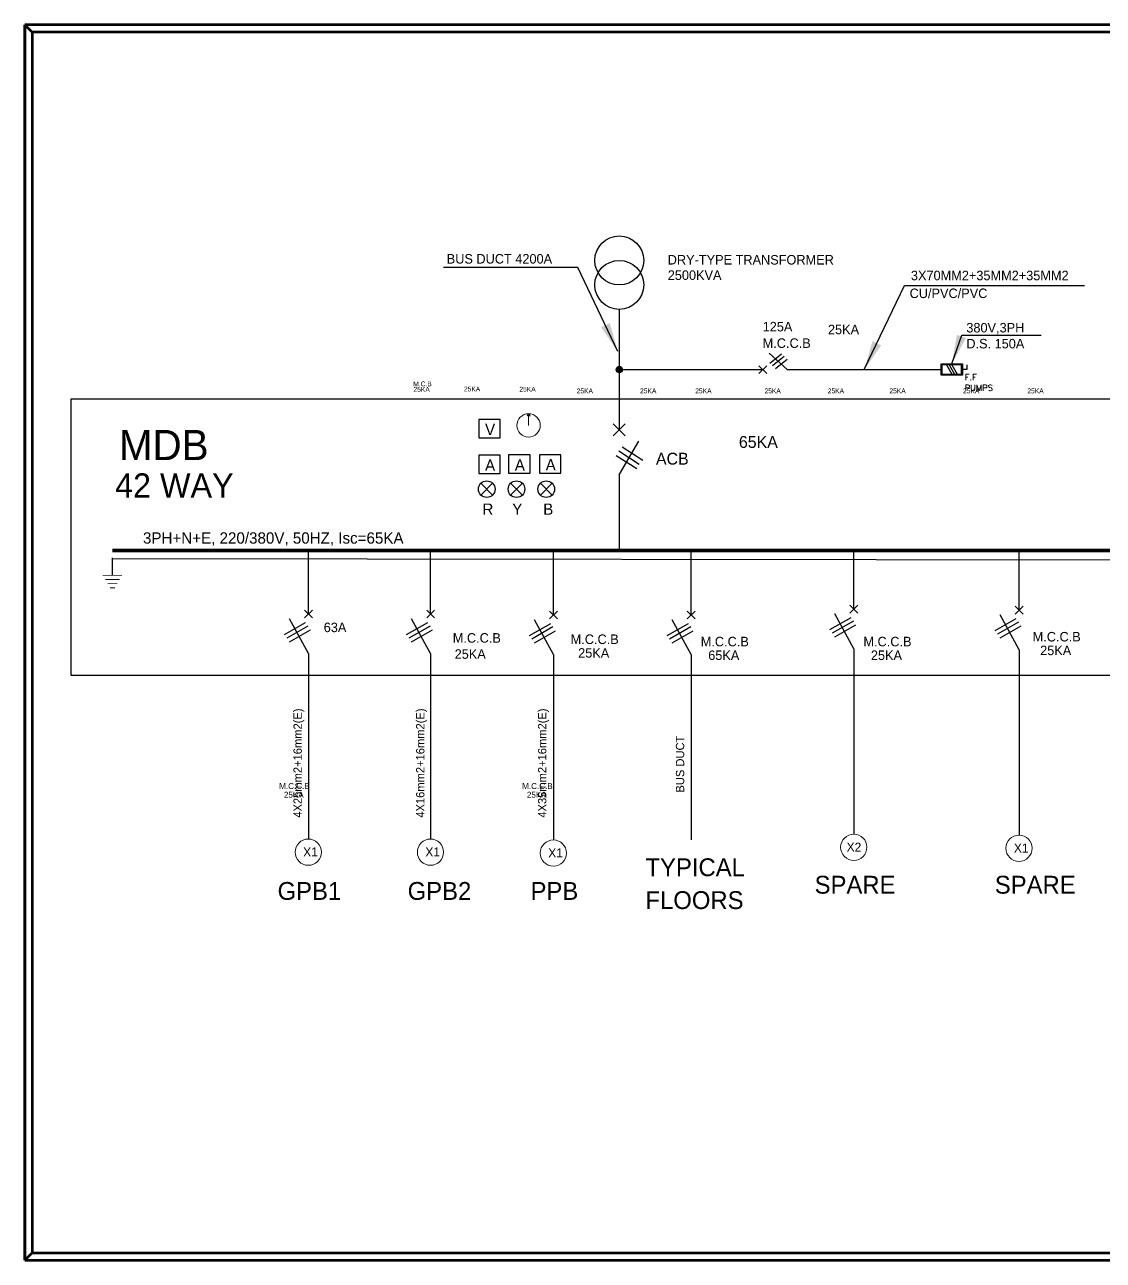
# Model space of a CAD drawing. Header units: millimetres. Extents: x -294 to -67, y -339 to 1001.
# Drawn here: x -293.4 to -235.2, y 469.8 to 536.5 of the extents above; entities that cross this region are included whole.
import ezdxf

# ---------------------------------------------------------------- set-up
doc = ezdxf.new("R2010")
doc.units = ezdxf.units.MM
doc.header["$LTSCALE"] = 500
doc.header["$MEASUREMENT"] = 0
for name, pattern in [('CENTER', [2, 1.25, -0.25, 0.25, -0.25]), ('CONTINUA', [0]), ('DASHED', [19.05, 12.7, -6.35])]:
    doc.linetypes.add(name, pattern=pattern)
for name, color, linetype in [('DETAIL', 4, 'Continuous'), ('E-BUSBAR', 2, 'Continuous'), ('E-L', 11, 'Continuous'), ('E-PANEL', 1, 'CENTER'), ('E-SLD', 4, 'Continuous'), ('E-SOCKETS', 6, 'Continuous'), ('E-T25', 3, 'Continuous'), ('E-TEXT', 3, 'Continuous'), ('E-WIRE', 4, 'CONTINUA'), ('TEXT ELEC', 3, 'Continuous'), ('WIRRING', 3, 'Continuous')]:
    doc.layers.add(name, color=color, linetype=linetype)
for name, color, linetype, lineweight in [('E-LTABLE', 3, 'Continuous', 0), ('PANEL SLD', 1, 'Continuous', 0), ('UG-BORDER', 20, 'Continuous', 80)]:
    doc.layers.add(name, color=color, linetype=linetype, lineweight=lineweight)
doc.styles.add('BASEERA notes', font='romans.shx', dxfattribs={"width": 0.75})
doc.styles.add('ROMANT', font='ROMANT')
doc.styles.add('STENCIL', font='stencil.shx')
doc.dimstyles.new('Baseera 1-100', dxfattribs={"dimtxt": 200, "dimasz": 1, "dimexe": 100, "dimexo": 100, "dimgap": 50, "dimtad": 1, "dimdec": 0, "dimzin": 0, "dimdsep": 46, "dimtxsty": 'BASEERA notes', "dimblk": 'DIM BULLET', "dimcen": 90, "dimse1": 1, "dimse2": 1, "dimclre": 251, "dimclrt": 4, "dimadec": 0, "dimazin": 0, "dimtfac": 1, "dimtdec": 0, "dimtofl": 0, "dimtmove": 1, "dimatfit": 3, "dimfxl": 1, "dimtolj": 1, "dimtzin": 0, "dimlwe": -1, "dimarcsym": 0})

# ---------------------------------------------------------------- blocks, each defined once
blk = doc.blocks.new('LBS')
at = {"layer": 'E-SOCKETS', "color": 6}
for p, q in [((-0.433, 0.294), (-0.433, 0.164)), ((-0.433, 0.164), (-0.274, 0.164)), ((-0.274, 0.033), (-0.274, 0.294)), ((-0.274, 0.294), (0.279, 0.294)), ((0.279, 0.033), (-0.274, 0.033)), ((0.279, 0.033), (0.279, 0.294))]:
    blk.add_line(p, q, dxfattribs=at)
at = {"layer": 'E-SOCKETS', "color": 3}
for p, q in [((0.003, 0.294), (-0.148, 0.033)), ((0.078, 0.294), (-0.073, 0.033)), ((0.153, 0.294), (0.003, 0.033))]:
    blk.add_line(p, q, dxfattribs=at)
at = {"layer": 'E-SOCKETS', "color": 7}
blk.add_lwpolyline([(0.305, 0.323), (-0.305, 0.323), (-0.305, 0), (0.305, 0)], close=True, dxfattribs=at)
blk = doc.blocks.new('LINK')
at = {"layer": 'WIRRING'}
blk.add_hatch(color=3, dxfattribs=at).paths.add_polyline_path([(-0.185, 0, 1), (0.185, 0, 1)])
at = {"layer": 'WIRRING', "color": 3}
blk.add_circle((0, 0), 0.185, dxfattribs=at)
blk = doc.blocks.new('DIM BULLET')
at = {"ltscale": 0.05}
h = blk.add_hatch(color=256, dxfattribs=at)
h.dxf.hatch_style = 1
h.paths.add_polyline_path([(-75, 0, 1), (75, 0, 1)])
blk.add_circle((0, 0), 75, dxfattribs=at)
blk = doc.blocks.new('bgfbgf')
at = {"color": 3, "ltscale": 0.5}
for p, q in [((0.022, 0.045), (-0.022, -0.045)), ((0.027, 0.045), (0.071, -0.045))]:
    blk.add_line(p, q, dxfattribs=at)
at = {"color": 4, "ltscale": 0.5}
for points in [[(-0.946, -0.152), (-1.682, -0.152), (-1.682, -0.778), (-0.946, -0.778)], [(-0.946, -1.375), (-1.682, -1.375), (-1.682, -2.002), (-0.946, -2.002)], [(0.075, -1.369), (-0.661, -1.369), (-0.661, -1.996), (0.075, -1.996)], [(1.131, -1.363), (0.395, -1.363), (0.395, -1.99), (1.131, -1.99)]]:
    blk.add_lwpolyline(points, close=True, dxfattribs=at)
at = {"layer": 'DETAIL'}
for p, q in [((11.172, -8.011), (11.172, -14.364)), ((16.835, -8.044), (16.835, -14.397)), ((-7.522, -8.177), (-7.522, -14.53)), ((-3.335, -8.177), (-3.335, -14.53)), ((0.877, -8.21), (0.877, -14.563)), ((5.597, -8.21), (5.597, -14.563))]:
    blk.add_line(p, q, dxfattribs=at)
at = {"layer": 'E-BUSBAR'}
blk.add_line((-14.238, -5.493, 0), (-14.238, -4.897, 0), dxfattribs=at)
at = {"layer": 'E-BUSBAR', "linetype": 'DASHED'}
blk.add_line((-14.238, -4.912, 0), (26.175, -4.976, 0), dxfattribs=at)
at = {"layer": 'E-BUSBAR', "const_width": 0.0287, "elevation": 0}
blk.add_lwpolyline([(-13.907, -5.493), (-14.569, -5.493)], dxfattribs=at)
at = {"layer": 'E-BUSBAR', "linetype": 'DASHED', "const_width": 0.0287, "elevation": 0}
for points in [[(-13.99, -5.636), (-14.486, -5.636)], [(-14.073, -5.78), (-14.404, -5.78)], [(-14.156, -5.923), (-14.321, -5.923)]]:
    blk.add_lwpolyline(points, dxfattribs=at)
at = {"layer": 'E-L', "color": 1}
for p, q in [((-1.613, -2.743, 0), (-1.211, -2.341, 0)), ((-1.211, -2.743, 0), (-1.613, -2.341, 0))]:
    blk.add_line(p, q, dxfattribs=at)
at = {"layer": 'E-L', "color": 2}
for p, q in [((-0.593, -2.743, 0), (-0.19, -2.341, 0)), ((-0.19, -2.743, 0), (-0.593, -2.341, 0))]:
    blk.add_line(p, q, dxfattribs=at)
at = {"layer": 'E-L', "color": 5}
for p, q in [((0.428, -2.743, 0), (0.83, -2.341, 0)), ((0.83, -2.743, 0), (0.428, -2.341, 0))]:
    blk.add_line(p, q, dxfattribs=at)
at = {"layer": 'E-L', "color": 1}
blk.add_circle((-1.412, -2.542, 0), 0.285, dxfattribs=at)
at = {"layer": 'E-L', "color": 2}
blk.add_circle((-0.392, -2.542, 0), 0.285, dxfattribs=at)
at = {"layer": 'E-L', "color": 5}
blk.add_circle((0.629, -2.542, 0), 0.285, dxfattribs=at)
at = {"layer": 'E-LTABLE'}
blk.add_line((0.022, 0.044), (0.022, -0.356), dxfattribs=at)
blk.add_circle((0.022, -0.356), 0.401, dxfattribs=at)
at = {"layer": 'E-PANEL', "color": 1, "linetype": 'CENTER', "ltscale": 4, "elevation": 0}
blk.add_lwpolyline([(31.36, -8.932), (-15.652, -8.932), (-15.652, 0.557), (31.36, 0.557)], close=True, dxfattribs=at)
at = {"layer": 'E-SLD', "color": 2, "linetype": 'CONTINUA', "const_width": 0.13}
blk.add_lwpolyline([(26.175, -4.646), (-14.238, -4.646)], dxfattribs=at)
at = {"layer": 'E-WIRE', "color": 4}
for p, q in [((8.89, 1.556), (8.272, 2.124)), ((8.69, 2.085), (8.286, 1.766)), ((8.783, 1.999), (8.379, 1.681)), ((8.889, 1.901), (8.486, 1.583)), ((7.919, 1.421), (8.188, 1.69)), ((8.188, 1.421), (7.919, 1.69)), ((3.816, -1.697), (3.115, -1.244)), ((3.936, -1.554), (3.235, -1.101)), ((3.73, -1.85), (3.029, -1.398)), ((3.132, -2.048), (3.132, -4.646)), ((-7.656, -6.953), (-7.387, -6.684)), ((-7.387, -6.953), (-7.656, -6.684)), ((-3.47, -6.953), (-3.2, -6.684)), ((-3.2, -6.953), (-3.47, -6.684)), ((0.742, -6.986), (1.011, -6.717)), ((1.011, -6.986), (0.742, -6.717)), ((5.463, -6.986), (5.732, -6.717)), ((5.732, -6.986), (5.463, -6.717)), ((11.038, -6.787), (11.307, -6.517)), ((11.307, -6.787), (11.038, -6.517)), ((16.7, -6.82), (16.969, -6.551)), ((16.969, -6.82), (16.7, -6.551)), ((-7.63, -7.12), (-8.355, -7.532)), ((-7.522, -8.177), (-8.176, -6.981)), ((-3.443, -7.12), (-4.168, -7.532)), ((-3.335, -8.177), (-3.989, -6.981)), ((0.769, -7.153), (0.043, -7.565)), ((0.877, -8.21), (0.223, -7.014)), ((5.489, -7.153), (4.764, -7.565)), ((5.597, -8.21), (4.944, -7.014)), ((11.064, -6.954), (10.339, -7.366)), ((11.154, -7.065), (10.429, -7.478)), ((11.172, -8.011), (10.519, -6.815)), ((16.727, -6.987), (16.001, -7.399)), ((16.816, -7.099), (16.091, -7.511)), ((16.835, -8.044), (16.181, -6.848)), ((-7.54, -7.232), (-8.265, -7.644)), ((-7.463, -7.373), (-8.188, -7.785)), ((-3.354, -7.232), (-4.079, -7.644)), ((-3.276, -7.373), (-4.001, -7.785)), ((0.858, -7.265), (0.133, -7.677)), ((0.935, -7.406), (0.21, -7.819)), ((5.579, -7.265), (4.854, -7.677)), ((5.656, -7.406), (4.931, -7.819)), ((11.231, -7.207), (10.506, -7.619)), ((16.893, -7.24), (16.168, -7.652))]:
    blk.add_line(p, q, dxfattribs=at)
blk.add_lwpolyline([(3.132, 3.619), (3.132, -0.507)], dxfattribs=at)
for centre in [(3.132, 5.296), (3.132, 4.457)]:
    blk.add_circle(centre, 0.839, dxfattribs=at)
at = {"layer": 'PANEL SLD'}
for centre in [(11.168, -14.814, -0.015), (-7.527, -14.98, -0.015), (-3.34, -14.98, -0.015), (0.872, -15.013, -0.015), (16.83, -14.847, -0.015)]:
    blk.add_circle(centre, 0.45, dxfattribs=at)
at = {"layer": 'WIRRING', "color": 3}
for p, q in [((3.132, 1.556), (8.053, 1.556)), ((8.89, 1.556), (14.166, 1.556))]:
    blk.add_line(p, q, dxfattribs=at)
at = {"layer": 'WIRRING', "color": 4}
for p, q in [((3.336, -0.711), (2.927, -0.302)), ((2.927, -0.711), (3.336, -0.302)), ((3.132, -2.048), (3.799, -0.892)), ((-7.522, -6.818), (-7.522, -4.646)), ((-3.335, -6.818), (-3.335, -4.646)), ((11.172, -6.652), (11.172, -4.613)), ((16.835, -6.685), (16.835, -4.646)), ((0.877, -6.851), (0.877, -4.679)), ((5.597, -6.851), (5.597, -4.679))]:
    blk.add_line(p, q, dxfattribs=at)
at = {"layer": 'WIRRING', "color": 7, "xscale": -1.190006209431338, "yscale": 1.190006209431331, "zscale": 1.190006209431338}
blk.add_blockref('LBS', (14.529, 1.364), dxfattribs=at)
at = {"layer": 'WIRRING', "color": 3, "xscale": 0.5950031047156692, "yscale": 0.5950031047156692, "zscale": 0.5950031047156692}
blk.add_blockref('LINK', (3.132, 1.556), dxfattribs=at)
at = {"layer": 'E-T25', "style": 'STENCIL'}
for s, height, p in [('BUS DUCT 4200A', 0.3261, (-2.782, 5.189, 0)), ('DRY-TYPE TRANSFORMER', 0.3261, (4.792, 5.156)), ('2500KVA ', 0.3261, (4.792, 4.629)), ('3X70MM2+35MM2+35MM2', 0.3261, (13.126, 4.617, 0)), ('CU/PVC/PVC', 0.3261, (13.081, 4.007, 0)), ('125A', 0.3261, (8.045, 2.864)), ('25KA', 0.3261, (10.283, 2.766)), ('380V,3PH', 0.3261, (15.025, 2.828)), ('M.C.C.B', 0.3261, (8.045, 2.299)), ('D.S. 150A', 0.3261, (15.025, 2.282)), ('65KA', 0.4076, (7.231, -1.128)), ('ACB', 0.4076, (4.388, -1.701)), ('63A', 0.3261, (-6.998, -7.441, 0)), ('M.C.C.B', 0.3261, (-2.575, -7.802, 0)), ('M.C.C.B', 0.3261, (1.465, -7.847, 0)), ('M.C.C.B', 0.3261, (5.923, -7.927, 0)), ('M.C.C.B', 0.3261, (11.498, -7.927, 0)), ('M.C.C.B', 0.3261, (17.298, -7.761, 0)), ('25KA', 0.3261, (-2.511, -8.355, -0.008)), ('25KA', 0.3261, (1.721, -8.317, -0.008)), ('25KA', 0.3261, (17.554, -8.23, -0.008)), ('65KA', 0.3261, (6.179, -8.396, -0.008)), ('25KA', 0.3261, (11.754, -8.396, -0.008))]:
    blk.add_text(s, height=height, dxfattribs=at).set_placement(p)
at = {"layer": 'E-TEXT', "color": 4, "style": 'STENCIL'}
for s, p in [('V', (-1.469, -0.689, 0)), ('A', (-1.469, -1.913, 0)), ('A', (-0.449, -1.907, 0)), ('A', (0.608, -1.901, 0))]:
    blk.add_text(s, height=0.388, dxfattribs=at).set_placement(p)
at = {"layer": 'E-TEXT', "color": 6, "style": 'STENCIL'}
for s, height, p in [('MDB', 1.0352, (-14.019, -1.547, 0)), ('42 WAY', 0.8282, (-14.148, -2.828, 0)), ('X2', 0.308, (10.922, -14.962, -0.015)), ('X1', 0.308, (16.654, -14.995, -0.015)), ('X1', 0.308, (-7.703, -15.128, -0.015)), ('X1', 0.308, (-3.516, -15.128, -0.015)), ('X1', 0.308, (0.696, -15.161, -0.015))]:
    blk.add_text(s, height=height, dxfattribs=at).set_placement(p)
at = {"layer": 'E-TEXT', "style": 'STENCIL'}
for s, height, p in [('R', 0.388, (-1.558, -3.421, 0)), ('Y', 0.388, (-0.538, -3.421, 0)), ('B', 0.388, (0.523, -3.421, 0)), (' 3PH+N+E, 220/380V, 50HZ, Isc=65KA', 0.38818, (-13.337, -4.409, 0))]:
    blk.add_text(s, height=height, dxfattribs=at).set_placement(p)
for s, height, p in [('4X25mm2+16mm2(E) ', 0.28534, (-7.749, -13.799, 0)), ('4X16mm2+16mm2(E) ', 0.28534, (-3.547, -13.799, 0)), ('4X35mm2+16mm2(E) ', 0.28534, (0.631, -13.799, 0)), ('BUS DUCT', 0.2853, (5.357, -12.938, 0))]:
    blk.add_text(s, height=height, rotation=90, dxfattribs=at).set_placement(p)
at = {"layer": 'E-TEXT', "color": 7, "style": 'STENCIL'}
for s, p in [('TYPICAL', (4.028, -15.804, 0)), ('GPB1', (-8.58, -16.616, 0)), ('GPB2', (-4.122, -16.616, 0)), ('PPB', (0.09, -16.616, 0)), ('SPARE', (9.826, -16.403, 0)), ('SPARE', (16.001, -16.403, 0)), ('FLOORS', (4.028, -16.93, 0))]:
    blk.add_text(s, height=0.6114, dxfattribs=at).set_placement(p)
at = {"layer": 'TEXT ELEC', "color": 4, "style": 'ROMANT'}
for s, p in [('F.F', (14.967, 1.19)), ('PUMPS', (14.967, 0.826))]:
    blk.add_text(s, height=0.2097, dxfattribs=at).set_placement(p)
at = {"layer": 'WIRRING', "color": 6}
for points in [[(3.087, 2.172), (1.714, 5.05), (-2.897, 5.05)], [(11.528, 1.556, 0), (12.901, 4.434, 0), (19.077, 4.434, 0)], [(14.529, 1.748), (14.873, 2.738), (17.595, 2.738)]]:
    blk.add_leader(points, dimstyle='Baseera 1-100', override={"dimgap": 50, "dimtad": 0, "dimdec": 2, "dimaunit": 2, "dimadec": 4, "dimtdec": 2}, dxfattribs=at)

msp = doc.modelspace()

# ---------------------------------------------------------------- linework, layer by layer
at = {"layer": 'UG-BORDER'}
for p, q in [((-293.386, 536.475), (-293.386, 469.775)), ((-293.386, 469.775), (-293.386, 536.475)), ((-197.386, 536.475), (-293.386, 536.475)), ((-293.386, 536.475), (-292.981, 536.071)), ((-292.981, 536.071), (-292.981, 470.18)), ((-197.79, 536.071), (-292.981, 536.071)), ((-293.386, 469.775), (-292.981, 470.18)), ((-293.386, 469.775), (-197.386, 469.775)), ((-292.981, 470.18), (-197.79, 470.18))]:
    msp.add_line(p, q, dxfattribs=at)

# ---------------------------------------------------------------- block references
at = {"layer": 'WIRRING', "linetype": 'CONTINUA', "xscale": 1.575333951233336, "yscale": 1.575333951233336, "zscale": 1.575333951233336}
msp.add_blockref('bgfbgf', (-266.218, 515.407, 0.024), dxfattribs=at)

# ---------------------------------------------------------------- texts
at = {"layer": 'E-T25', "style": 'STENCIL'}
for s, height, p in [('M.C.B', 0.2609, (-272.41, 516.954, -7550.237)), ('25KA', 0.2609, (-269.673, 516.68, -7550.243)), ('25KA', 0.2609, (-266.68, 516.666, -7550.243)), ('25KA', 0.2609, (-272.397, 516.659, -7550.243)), ('25KA', 0.2609, (-263.587, 516.578, -7550.243)), ('25KA', 0.2609, (-260.164, 516.578, -7550.243)), ('25KA', 0.2609, (-257.184, 516.578, -7550.247)), ('25KA', 0.2609, (-253.445, 516.578, -7550.243)), ('25KA', 0.2609, (-250.03, 516.578, -7550.243)), ('25KA', 0.2609, (-246.702, 516.578, -7550.243)), ('25KA', 0.2609, (-242.725, 516.578, -7550.243)), ('25KA', 0.2609, (-239.254, 516.578, -7550.243)), ('M.C.C.B', 0.3261, (-279.648, 495.213, -9437.796)), ('25KA', 0.3261, (-279.392, 494.743, -9437.804)), ('M.C.C.B', 0.3261, (-266.529, 495.213, -9437.796)), ('25KA', 0.3261, (-266.273, 494.743, -9437.804))]:
    msp.add_text(s, height=height, dxfattribs=at).set_placement(p)

doc.saveas('drawing.dxf')
